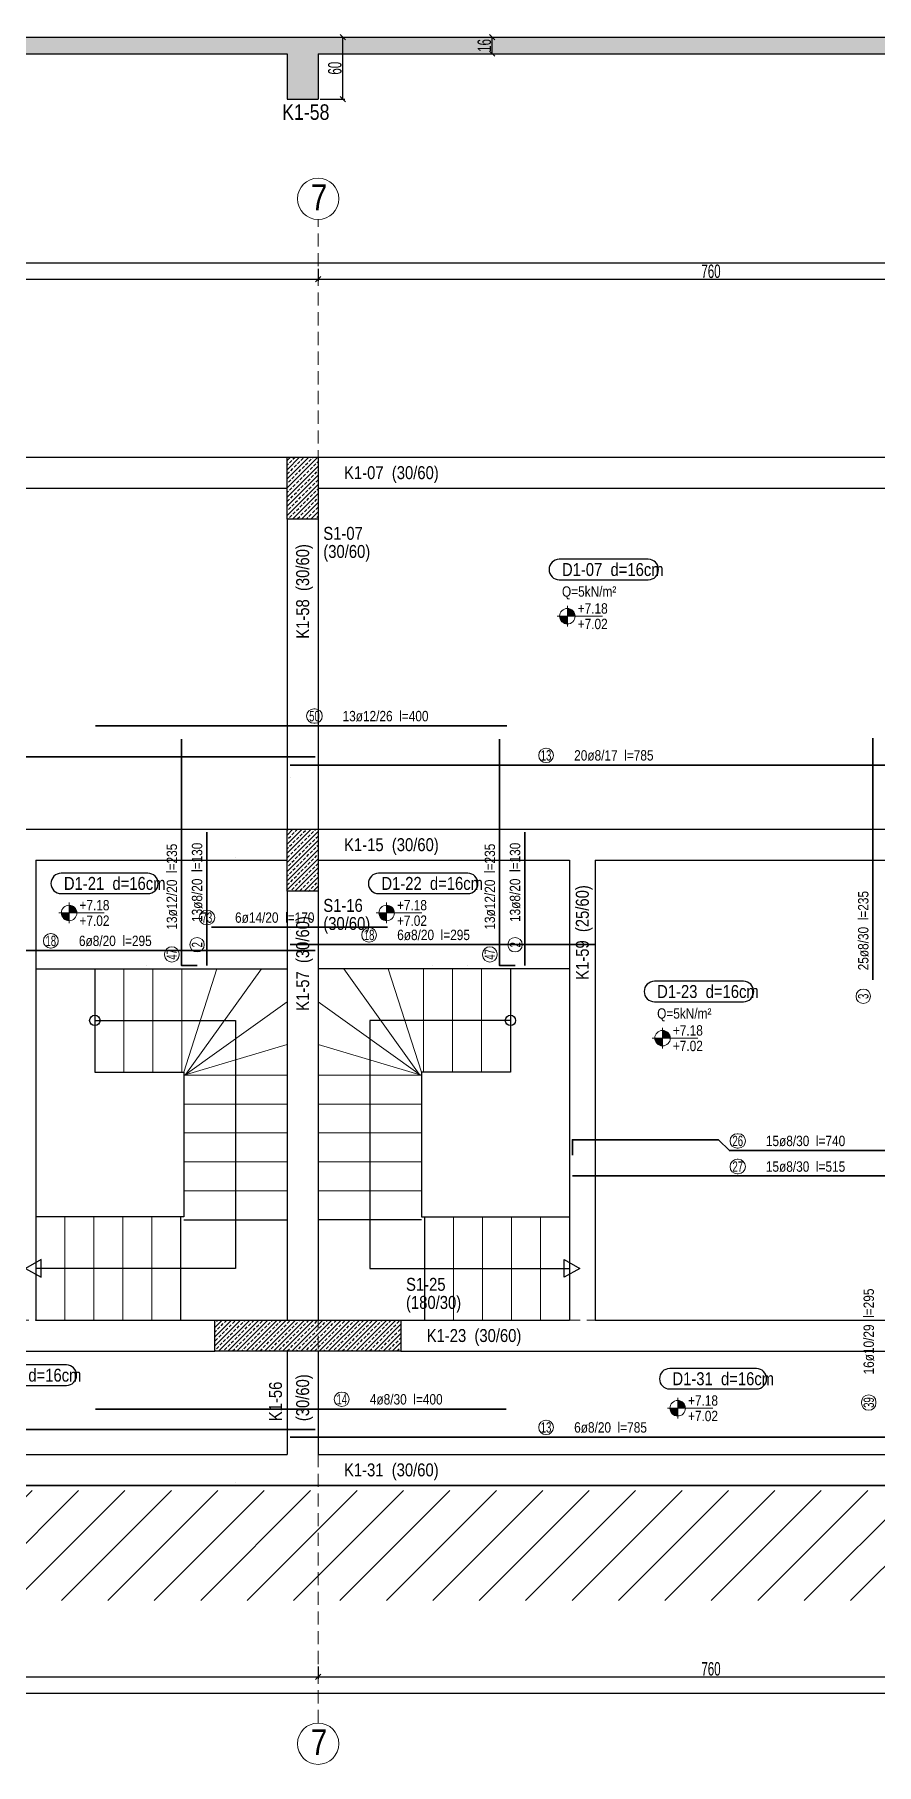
# Model space of a CAD drawing. Header units: millimetres. Extents: x 2329 to 8719, y 754 to 2467.
# Drawn here: x 6581 to 7395, y 760 to 2434 of the extents above; entities that cross this region are included whole.
import ezdxf
from ezdxf.enums import TextEntityAlignment as Align

# ---------------------------------------------------------------- set-up
doc = ezdxf.new("R2010")
doc.units = ezdxf.units.MM
doc.linetypes.add('DASHED', pattern=[19.05, 12.7, -6.35])
for name, color, linetype, lineweight in [('AKS BALONU (BEYKENT)', 7, 'Continuous', 20), ('AKS CIZGISI (BEYKENT)', 252, 'DASHED', 20), ('AKS NO (BEYKENT)', 3, 'Continuous', 20), ('AKS OLCU (BEYKENT)', 200, 'Continuous', 20), ('DONATI (BEYKENT)', 4, 'Continuous', 35), ('DONATI YAZISI (BEYKENT)', 3, 'Continuous', 20), ('DOSEME ISMI (BEYKENT)', 9, 'Continuous', 20), ('DOSEME PAFTA (BEYKENT)', 3, 'Continuous', 20), ('DOSEME SINIRI (BEYKENT)', 2, 'Continuous', 30), ('KIRIS (BEYKENT)', 2, 'Continuous', 30), ('KIRIS ISMI (BEYKENT)', 40, 'Continuous', 20), ('KOLON (BEYKENT)', 3, 'Continuous', 30), ('KOLON ISMI (BEYKENT)', 91, 'Continuous', 20), ('KOT CIZGI (BEYKENT)', 120, 'Continuous', 20), ('KOT YAZI (BEYKENT)', 7, 'Continuous', 20), ('MERDIVEN (BEYKENT)', 5, 'Continuous', 20), ('MERDIVEN YAZI (BEYKENT)', 51, 'Continuous', 20), ('OLCU (BEYKENT)', 14, 'Continuous', 20), ('POZ BALON (BEYKENT)', 14, 'Continuous', 20), ('POZ NO (BEYKENT)', 2, 'Continuous', 20), ('TARAMA (BEYKENT)', 252, 'Continuous', 25), ('YAZI (BEYKENT)', 140, 'Continuous', 20)]:
    doc.layers.add(name, color=color, linetype=linetype, lineweight=lineweight)
doc.styles.add('DONATI YAZISI (BEYKENT)', font='')
doc.styles.add('DSMOLC-50', font='bahnschrift light condensed', dxfattribs={"width": 0.75, "height": 13})
doc.styles.add('KOT (BEYKENT)', font='')
doc.styles.add('stastyle', font='RomanSTA.ttf')
doc.styles.add('YAZI (BEYKENT)', font='')
doc.styles.get('DONATI YAZISI (BEYKENT)').set_extended_font_data('Bahnschrift Light Condensed')
doc.styles.get('KOT (BEYKENT)').set_extended_font_data('Bahnschrift Light Condensed')
doc.styles.get('YAZI (BEYKENT)').set_extended_font_data('Bahnschrift Light Condensed')
doc.dimstyles.new('DSMOLC-50', dxfattribs={"dimtxt": 13, "dimasz": 5, "dimexe": 2, "dimexo": 2, "dimgap": 1, "dimtad": 1, "dimdec": 1, "dimrnd": 0.5, "dimzin": 12, "dimdsep": 46, "dimtxsty": 'DSMOLC-50', "dimblk": 'OBLIQUE', "dimblk1": 'OBLIQUE', "dimblk2": 'OBLIQUE', "dimcen": 0, "dimclrt": 7, "dimadec": 0, "dimazin": 0, "dimtfac": 1, "dimtdec": 4, "dimtix": 1, "dimtmove": 2, "dimatfit": 3, "dimfxl": 1, "dimtzin": 0, "dimarcsym": 0})
pattern_1 = [(45, (1846.9926, -1409.6164), (-4.4194174, 4.4194174), []), (45, (1851.412, -1409.6164), (-4.4194174, 4.4194174), [3.125, -1.5625])]

# ---------------------------------------------------------------- blocks, each defined once
blk = doc.blocks.new('_Oblique')
at = {"color": 0, "linetype": 'ByBlock', "lineweight": -2}
blk.add_line((-0.5, -0.5), (0.5, 0.5), dxfattribs=at)
blk = doc.blocks.new('*D58')
at = {"layer": 'AKS OLCU (BEYKENT)', "color": 0, "lineweight": -2, "transparency": 16777216}
for p, q in [((6062.8, 2207.4), (6062.8, 2195.4)), ((6062.8, 2197.4), (6855.3, 2197.4)), ((6855.3, 2207.4), (6855.3, 2195.4))]:
    blk.add_line(p, q, dxfattribs=at)
at = {"layer": 'DEFPOINTS', "color": 0, "transparency": 16777216}
for p in [(6062.8, 2209.4), (6855.3, 2209.4), (6855.3, 2197.4)]:
    blk.add_point(p, dxfattribs=at)
at = {"layer": 'AKS OLCU (BEYKENT)', "color": 0, "lineweight": -2, "transparency": 16777216, "xscale": 5, "yscale": 5, "zscale": 5, "rotation": 180}
blk.add_blockref('_Oblique', (6062.8, 2197.4), dxfattribs=at)
at = {"layer": 'AKS OLCU (BEYKENT)', "color": 0, "lineweight": -2, "transparency": 16777216, "xscale": 5, "yscale": 5, "zscale": 5}
blk.add_blockref('_Oblique', (6855.3, 2197.4), dxfattribs=at)
at = {"layer": 'AKS OLCU (BEYKENT)', "color": 7, "transparency": 16777216, "insert": (6459.1, 2205), "char_height": 13, "attachment_point": 5, "style": 'DSMOLC-50'}
blk.add_mtext('792.5', dxfattribs=at)
blk = doc.blocks.new('*D59')
at = {"layer": 'AKS OLCU (BEYKENT)', "color": 0, "lineweight": -2, "transparency": 16777216}
for p, q in [((6855.3, 2207.4), (6855.3, 2195.4)), ((6855.3, 2197.4), (7615.3, 2197.4)), ((7615.3, 2207.4), (7615.3, 2195.4))]:
    blk.add_line(p, q, dxfattribs=at)
at = {"layer": 'DEFPOINTS', "color": 0, "transparency": 16777216}
for p in [(6855.3, 2209.4), (7615.3, 2209.4), (7615.3, 2197.4)]:
    blk.add_point(p, dxfattribs=at)
at = {"layer": 'AKS OLCU (BEYKENT)', "color": 0, "lineweight": -2, "transparency": 16777216, "xscale": 5, "yscale": 5, "zscale": 5, "rotation": 180}
blk.add_blockref('_Oblique', (6855.3, 2197.4), dxfattribs=at)
at = {"layer": 'AKS OLCU (BEYKENT)', "color": 0, "lineweight": -2, "transparency": 16777216, "xscale": 5, "yscale": 5, "zscale": 5}
blk.add_blockref('_Oblique', (7615.3, 2197.4), dxfattribs=at)
at = {"layer": 'AKS OLCU (BEYKENT)', "color": 7, "transparency": 16777216, "insert": (7235.3, 2205), "char_height": 13, "attachment_point": 5, "style": 'DSMOLC-50'}
blk.add_mtext('760', dxfattribs=at)
blk = doc.blocks.new('*D62')
at = {"layer": 'AKS OLCU (BEYKENT)', "color": 0, "lineweight": -2, "transparency": 16777216}
for p, q in [((2830.3, 2211.4), (2830.3, 2215.4)), ((2830.3, 2213.4), (8425.3, 2213.4)), ((8425.3, 2211.4), (8425.3, 2215.4))]:
    blk.add_line(p, q, dxfattribs=at)
at = {"layer": 'DEFPOINTS', "color": 0, "transparency": 16777216}
for p in [(8425.3, 2213.4), (2830.3, 2209.4), (8425.3, 2209.4)]:
    blk.add_point(p, dxfattribs=at)
at = {"layer": 'AKS OLCU (BEYKENT)', "color": 0, "lineweight": -2, "transparency": 16777216, "xscale": 5, "yscale": 5, "zscale": 5, "rotation": 180}
blk.add_blockref('_Oblique', (2830.3, 2213.4), dxfattribs=at)
at = {"layer": 'AKS OLCU (BEYKENT)', "color": 0, "lineweight": -2, "transparency": 16777216, "xscale": 5, "yscale": 5, "zscale": 5}
blk.add_blockref('_Oblique', (8425.3, 2213.4), dxfattribs=at)
at = {"layer": 'AKS OLCU (BEYKENT)', "color": 7, "transparency": 16777216, "insert": (5627.8, 2221), "char_height": 13, "attachment_point": 5, "style": 'DSMOLC-50'}
blk.add_mtext('5595', dxfattribs=at)
blk = doc.blocks.new('*D68')
at = {"layer": 'AKS OLCU (BEYKENT)', "color": 0, "lineweight": -2, "transparency": 16777216}
for p, q in [((6062.8, 855), (6062.8, 843)), ((6855.3, 855), (6855.3, 843)), ((6062.8, 845), (6855.3, 845))]:
    blk.add_line(p, q, dxfattribs=at)
at = {"layer": 'DEFPOINTS', "color": 0, "transparency": 16777216}
for p in [(6062.8, 857), (6855.3, 857), (6855.3, 845)]:
    blk.add_point(p, dxfattribs=at)
at = {"layer": 'AKS OLCU (BEYKENT)', "color": 0, "lineweight": -2, "transparency": 16777216, "xscale": 5, "yscale": 5, "zscale": 5, "rotation": 180}
blk.add_blockref('_Oblique', (6062.8, 845), dxfattribs=at)
at = {"layer": 'AKS OLCU (BEYKENT)', "color": 0, "lineweight": -2, "transparency": 16777216, "xscale": 5, "yscale": 5, "zscale": 5}
blk.add_blockref('_Oblique', (6855.3, 845), dxfattribs=at)
at = {"layer": 'AKS OLCU (BEYKENT)', "color": 7, "transparency": 16777216, "insert": (6459.1, 852.6), "char_height": 13, "attachment_point": 5, "style": 'DSMOLC-50'}
blk.add_mtext('792.5', dxfattribs=at)
blk = doc.blocks.new('*D69')
at = {"layer": 'AKS OLCU (BEYKENT)', "color": 0, "lineweight": -2, "transparency": 16777216}
for p, q in [((6855.3, 855), (6855.3, 843)), ((7615.3, 855), (7615.3, 843)), ((6855.3, 845), (7615.3, 845))]:
    blk.add_line(p, q, dxfattribs=at)
at = {"layer": 'DEFPOINTS', "color": 0, "transparency": 16777216}
for p in [(6855.3, 857), (7615.3, 857), (7615.3, 845)]:
    blk.add_point(p, dxfattribs=at)
at = {"layer": 'AKS OLCU (BEYKENT)', "color": 0, "lineweight": -2, "transparency": 16777216, "xscale": 5, "yscale": 5, "zscale": 5, "rotation": 180}
blk.add_blockref('_Oblique', (6855.3, 845), dxfattribs=at)
at = {"layer": 'AKS OLCU (BEYKENT)', "color": 0, "lineweight": -2, "transparency": 16777216, "xscale": 5, "yscale": 5, "zscale": 5}
blk.add_blockref('_Oblique', (7615.3, 845), dxfattribs=at)
at = {"layer": 'AKS OLCU (BEYKENT)', "color": 7, "transparency": 16777216, "insert": (7235.3, 852.6), "char_height": 13, "attachment_point": 5, "style": 'DSMOLC-50'}
blk.add_mtext('760', dxfattribs=at)
blk = doc.blocks.new('*D72')
at = {"layer": 'AKS OLCU (BEYKENT)', "color": 0, "lineweight": -2, "transparency": 16777216}
for p, q in [((2830.3, 855), (2830.3, 827)), ((8425.3, 855), (8425.3, 827)), ((2830.3, 829), (8425.3, 829))]:
    blk.add_line(p, q, dxfattribs=at)
at = {"layer": 'DEFPOINTS', "color": 0, "transparency": 16777216}
for p in [(2830.3, 857), (8425.3, 857), (8425.3, 829)]:
    blk.add_point(p, dxfattribs=at)
at = {"layer": 'AKS OLCU (BEYKENT)', "color": 0, "lineweight": -2, "transparency": 16777216, "xscale": 5, "yscale": 5, "zscale": 5, "rotation": 180}
blk.add_blockref('_Oblique', (2830.3, 829), dxfattribs=at)
at = {"layer": 'AKS OLCU (BEYKENT)', "color": 0, "lineweight": -2, "transparency": 16777216, "xscale": 5, "yscale": 5, "zscale": 5}
blk.add_blockref('_Oblique', (8425.3, 829), dxfattribs=at)
at = {"layer": 'AKS OLCU (BEYKENT)', "color": 7, "transparency": 16777216, "insert": (5627.8, 836.6), "char_height": 13, "attachment_point": 5, "style": 'DSMOLC-50'}
blk.add_mtext('5595', dxfattribs=at)
blk = doc.blocks.new('*D91')
at = {"layer": 'DEFPOINTS', "color": 0, "transparency": 16777216}
for p in [(6855.4, 2431.6), (6879.2, 2431.6), (6855.4, 2371.6)]:
    blk.add_point(p, dxfattribs=at)
at = {"layer": 'OLCU (BEYKENT)', "color": 0, "lineweight": -2, "transparency": 16777216}
for p, q in [((6857.4, 2431.6), (6881.2, 2431.6)), ((6879.2, 2371.6), (6879.2, 2431.6)), ((6857.4, 2371.6), (6881.2, 2371.6))]:
    blk.add_line(p, q, dxfattribs=at)
at = {"layer": 'OLCU (BEYKENT)', "color": 0, "lineweight": -2, "transparency": 16777216, "xscale": 5, "yscale": 5, "zscale": 5}
for p, rotation in [((6879.2, 2431.6), 90), ((6879.2, 2371.6), 270)]:
    blk.add_blockref('_Oblique', p, dxfattribs=dict(at, rotation=rotation))
at = {"layer": 'OLCU (BEYKENT)', "color": 7, "lineweight": -3, "transparency": 16777216, "insert": (6871.5, 2401.6), "char_height": 13, "attachment_point": 5, "rotation": 90, "style": 'DSMOLC-50'}
blk.add_mtext('60', dxfattribs=at)
blk = doc.blocks.new('*D92')
at = {"layer": 'DEFPOINTS', "color": 0, "transparency": 16777216}
for p in [(7001.7, 2431.6), (7023.7, 2431.6), (7001.7, 2415.6)]:
    blk.add_point(p, dxfattribs=at)
at = {"layer": 'OLCU (BEYKENT)', "color": 0, "lineweight": -2, "transparency": 16777216}
for p, q in [((7003.7, 2431.6), (7025.7, 2431.6)), ((7023.7, 2415.6), (7023.7, 2431.6)), ((7003.7, 2415.6), (7025.7, 2415.6))]:
    blk.add_line(p, q, dxfattribs=at)
at = {"layer": 'OLCU (BEYKENT)', "color": 0, "lineweight": -2, "transparency": 16777216, "xscale": 5, "yscale": 5, "zscale": 5}
for p, rotation in [((7023.7, 2431.6), 90), ((7023.7, 2415.6), 270)]:
    blk.add_blockref('_Oblique', p, dxfattribs=dict(at, rotation=rotation))
at = {"layer": 'OLCU (BEYKENT)', "color": 7, "lineweight": -3, "transparency": 16777216, "insert": (7016.1, 2423.6), "char_height": 13, "attachment_point": 5, "rotation": 90, "style": 'DSMOLC-50'}
blk.add_mtext('16', dxfattribs=at)

msp = doc.modelspace()

# ---------------------------------------------------------------- hatches: boundary and pattern name
at = {"layer": 'KOT CIZGI (BEYKENT)'}
h = msp.add_hatch(color=256, dxfattribs=at)
h.dxf.hatch_style = 1
h.paths.add_polyline_path([(7096.4, 1878.81), (7096.4, 1871.31), (7103.9, 1871.31, 0.4142136)])
h = msp.add_hatch(color=256, dxfattribs=at)
h.dxf.hatch_style = 1
h.paths.add_polyline_path([(7096.4, 1871.31), (7088.9, 1871.31, 0.4142136), (7096.4, 1863.81)])
h = msp.add_hatch(color=256, dxfattribs=at)
h.dxf.hatch_style = 1
h.paths.add_polyline_path([(6614.49, 1591.67), (6614.49, 1584.17), (6621.99, 1584.17, 0.4142136)])
h = msp.add_hatch(color=256, dxfattribs=at)
h.dxf.hatch_style = 1
h.paths.add_polyline_path([(6921.57, 1591.67), (6921.57, 1584.17), (6929.07, 1584.17, 0.4142136)])
h = msp.add_hatch(color=256, dxfattribs=at)
h.dxf.hatch_style = 1
h.paths.add_polyline_path([(6614.49, 1584.17), (6606.99, 1584.17, 0.4142136), (6614.49, 1576.67)])
h = msp.add_hatch(color=256, dxfattribs=at)
h.dxf.hatch_style = 1
h.paths.add_polyline_path([(6921.57, 1584.17), (6914.07, 1584.17, 0.4142136), (6921.57, 1576.67)])
h = msp.add_hatch(color=256, dxfattribs=at)
h.dxf.hatch_style = 1
h.paths.add_polyline_path([(7188.44, 1462.97), (7180.94, 1462.97, 0.4142136), (7188.44, 1455.47)])
h = msp.add_hatch(color=256, dxfattribs=at)
h.dxf.hatch_style = 1
h.paths.add_polyline_path([(7188.44, 1470.47), (7188.44, 1462.97), (7195.94, 1462.97, 0.4142136)])
h = msp.add_hatch(color=256, dxfattribs=at)
h.dxf.hatch_style = 1
h.paths.add_polyline_path([(7203.08, 1104.86), (7195.58, 1104.86, 0.4142136), (7203.08, 1097.36)])
h = msp.add_hatch(color=256, dxfattribs=at)
h.dxf.hatch_style = 1
h.paths.add_polyline_path([(7203.08, 1112.36), (7203.08, 1104.86), (7210.58, 1104.86, 0.4142136)])
at = {"layer": 'TARAMA (BEYKENT)', "lineweight": -3}
h = msp.add_hatch(dxfattribs=at)
h.set_pattern_fill('ANSI33', color=256)
h.set_pattern_definition([(45, (1846.9926, -1359.3565), (-4.490128, 4.490128), []), (45, (1851.483, -1359.3565), (-4.490128, 4.490128), [3.175, -1.5875])])
h.paths.add_polyline_path([(8425.4, 2431.62), (2830.24, 2431.62), (2830.24, 2371.62), (2860.27, 2371.62), (2860.27, 2415.62), (3440.24, 2415.62), (3440.24, 2371.62), (3470.27, 2371.62), (3470.27, 2415.62), (3985.24, 2415.62), (3985.24, 2371.62), (4015.27, 2371.62), (4015.27, 2415.62), (4510.24, 2415.62), (4510.24, 2371.62), (4540.27, 2371.62), (4540.27, 2415.62), (5270.24, 2415.62), (5270.24, 2371.62), (5300.27, 2371.62), (5300.27, 2415.62), (6042.84, 2415.62), (6042.84, 2371.62), (6082.84, 2371.62), (6082.84, 2415.62), (6825.44, 2415.62), (6825.44, 2371.62), (6855.4, 2371.62), (6855.4, 2415.62), (7585.44, 2415.62), (7585.44, 2371.62), (7615.4, 2371.62), (7615.4, 2415.62), (8395.37, 2415.62), (8395.37, 2371.62), (8425.4, 2371.62)])
at = {"layer": 'TARAMA (BEYKENT)'}
h = msp.add_hatch(dxfattribs=at)
h.set_pattern_fill('ANSI33', color=256, style=0, pattern_type=0)
h.set_pattern_definition(pattern_1)
h.paths.add_polyline_path([(6825.34, 2025.21), (6855.34, 2025.21), (6855.34, 1965.21), (6825.34, 1965.21)], flags=0)
h = msp.add_hatch(dxfattribs=at)
h.set_pattern_fill('ANSI33', color=256, style=0, pattern_type=0)
h.set_pattern_definition(pattern_1)
h.paths.add_polyline_path([(6825.34, 1665.21), (6855.34, 1665.21), (6855.34, 1605.21), (6825.34, 1605.21)], flags=0)
h = msp.add_hatch(dxfattribs=at)
h.set_pattern_fill('ANSI33', color=256, style=0, pattern_type=0)
h.set_pattern_definition(pattern_1)
h.paths.add_polyline_path([(6755.34, 1190.21), (6935.34, 1190.21), (6935.34, 1160.21), (6755.34, 1160.21)], flags=0)
h = msp.add_hatch(dxfattribs=at)
h.set_pattern_fill('ANSI31', color=256, scale=10, style=0)
h.set_pattern_definition([(45, (1920.324, -3543.348), (-22.45064, 22.45064), [])])
h.paths.add_polyline_path([(2830.34, 1025.21), (8425.34, 1025.21), (8425.34, 918.83), (2830.34, 918.83)])

# ---------------------------------------------------------------- linework, layer by layer
at = {"layer": 'AKS BALONU (BEYKENT)'}
for centre in [(6855.34, 2275.21), (6855.34, 780.21)]:
    msp.add_circle(centre, 20, dxfattribs=at)
at = {"layer": 'AKS CIZGISI (BEYKENT)'}
for p, q in [((6855.34, 800.21), (6855.34, 2255.21)), ((2600.34, 2025.21), (8670.34, 2025.21)), ((2600.34, 1665.21), (8670.34, 1665.21)), ((2600.34, 1190.21), (8670.34, 1190.21))]:
    msp.add_line(p, q, dxfattribs=at)
at = {"layer": 'DONATI (BEYKENT)'}
for points in [[(6640.09, 1765.21), (7037.89, 1765.21)], [(6723.25, 1752.19), (6723.25, 1533.19), (6738.25, 1533.2)], [(7030.81, 1752.19), (7030.81, 1533.19), (7045.81, 1533.2)], [(7391.99, 1519.44), (7391.99, 1753.21)], [(6045.83, 1735.21), (6852.33, 1735.21)], [(6828.34, 1727.21), (7612.34, 1727.21)], [(6747.63, 1533.2), (6747.63, 1662.2)], [(7055.2, 1533.2), (7055.2, 1662.2)], [(6752.27, 1570.24), (6922.26, 1570.24)], [(6557.34, 1547.71), (6852.34, 1547.71)], [(6828.33, 1553.49), (7123.33, 1553.49)], [(7101.27, 1349.74), (7101.25, 1364.74), (7242.5, 1364.74), (7253.11, 1354.14), (7458.39, 1354.14), (7469, 1364.74), (7814.75, 1364.74)], [(7101.34, 1329.74), (7612.34, 1329.74)], [(6640.14, 1104.08), (7037.23, 1104.08)], [(6045.83, 1084.35), (6852.33, 1084.35)], [(6828.34, 1076.88), (7612.34, 1076.88)]]:
    msp.add_lwpolyline(points, dxfattribs=at)
at = {"layer": 'DOSEME PAFTA (BEYKENT)', "lineweight": -3}
for points in [[(7088.53, 1906.56), (7174.66, 1906.56, 1), (7174.66, 1926.34), (7088.53, 1926.34, 1)], [(6606.8, 1602.81), (6690.69, 1602.81, 1), (6690.69, 1622.59), (6606.8, 1622.59, 1)], [(6913.84, 1602.81), (7000.05, 1602.81, 1), (7000.05, 1622.59), (6913.84, 1622.59, 1)], [(7180.56, 1498.22), (7266.71, 1498.22, 1), (7266.71, 1518.01), (7180.56, 1518.01, 1)], [(6525.44, 1126.94), (6611.84, 1126.94, 1), (6611.84, 1146.73), (6525.44, 1146.73, 1)], [(7195.38, 1123.5), (7279.21, 1123.5, 1), (7279.21, 1143.29), (7195.38, 1143.29, 1)]]:
    msp.add_lwpolyline(points, format="xyb", close=True, dxfattribs=at)
at = {"layer": 'DOSEME SINIRI (BEYKENT)'}
for p, q in [((2830.24, 2431.62), (8425.4, 2431.62)), ((6082.84, 2415.62), (6825.44, 2415.62)), ((6825.44, 2415.62), (6825.44, 2371.62)), ((6855.4, 2415.62), (6855.4, 2371.62)), ((6855.4, 2415.62), (7585.44, 2415.62)), ((6825.44, 2371.62), (6855.4, 2371.62))]:
    msp.add_line(p, q, dxfattribs=at)
at = {"layer": 'DOSEME SINIRI (BEYKENT)', "lineweight": -3}
for p, q in [((6582.34, 1530.21), (6825.34, 1530.21)), ((6639.34, 1530.21), (6639.34, 1430.21)), ((7098.34, 1530.21), (6855.34, 1530.21)), ((7041.34, 1530.21), (7041.34, 1430.21)), ((6722.34, 1290.21), (6722.34, 1190.21)), ((6958.34, 1290.21), (6958.34, 1190.21)), ((6725.34, 1287.21), (6825.34, 1287.21)), ((6955.34, 1287.21), (6855.34, 1287.21))]:
    msp.add_line(p, q, dxfattribs=at)
at = {"layer": 'DOSEME SINIRI (BEYKENT)'}
msp.add_lwpolyline([(2830.34, 2025.21), (8425.34, 2025.21), (8425.34, 1030.21), (2830.34, 1030.21)], close=True, dxfattribs=at)
at = {"layer": 'DOSEME SINIRI (BEYKENT)', "lineweight": -3, "flags": 128}
for points in [[(6639.34, 1430.21), (6725.34, 1430.21), (6725.34, 1290.21), (6582.34, 1290.21)], [(7041.34, 1430.21), (6955.34, 1430.21), (6955.34, 1290.21), (7098.34, 1290.21)]]:
    msp.add_lwpolyline(points, dxfattribs=at)
at = {"layer": 'KIRIS (BEYKENT)'}
for p, q in [((6082.84, 2025.21), (6825.44, 2025.21)), ((6855.44, 2025.21), (7585.44, 2025.21)), ((6082.84, 1995.21), (6825.44, 1995.21)), ((6855.44, 1995.21), (7585.44, 1995.21)), ((6825.44, 1965.31), (6825.44, 1665.31)), ((6855.34, 1965.31), (6855.44, 1665.31)), ((6082.84, 1665.21), (6825.44, 1665.21)), ((6855.44, 1665.21), (7585.44, 1665.21)), ((6582.34, 1635.21), (6825.44, 1635.21)), ((6582.34, 1635.21), (6582.34, 1190.21)), ((6855.44, 1635.21), (7098.34, 1635.21)), ((7098.34, 1635.21), (7098.34, 1190.21)), ((7123.34, 1635.21), (7585.44, 1635.21)), ((7123.34, 1635.21), (7123.34, 1190.21)), ((6825.44, 1605.31), (6825.34, 1190.31)), ((6855.34, 1605.31), (6855.34, 1190.31)), ((6582.34, 1190.21), (6755.34, 1190.21)), ((6935.34, 1190.21), (7098.34, 1190.21)), ((7123.34, 1190.21), (7575.34, 1190.21)), ((6087.84, 1160.21), (6755.34, 1160.21)), ((6825.34, 1160.31), (6825.34, 1060.21)), ((6855.34, 1160.31), (6855.34, 1060.21)), ((6935.34, 1160.21), (7575.34, 1160.21)), ((6082.84, 1060.21), (6825.34, 1060.21)), ((6855.34, 1060.21), (7585.34, 1060.21)), ((2830.34, 1030.21), (8425.34, 1030.21))]:
    msp.add_line(p, q, dxfattribs=at)
at = {"layer": 'KOLON (BEYKENT)'}
for points in [[(6825.34, 2025.21), (6855.34, 2025.21), (6855.34, 1965.21), (6825.34, 1965.21)], [(6825.34, 1665.21), (6855.34, 1665.21), (6855.34, 1605.21), (6825.34, 1605.21)], [(6755.34, 1190.21), (6935.34, 1190.21), (6935.34, 1160.21), (6755.34, 1160.21)]]:
    msp.add_lwpolyline(points, close=True, dxfattribs=at)
at = {"layer": 'KOT CIZGI (BEYKENT)'}
for p, q in [((7096.4, 1881.31), (7096.4, 1861.31)), ((7086.4, 1871.31), (7130.43, 1871.31)), ((6614.49, 1594.17), (6614.49, 1574.17)), ((6921.57, 1594.17), (6921.57, 1574.17)), ((6604.49, 1584.17), (6648.52, 1584.17)), ((6911.57, 1584.17), (6955.6, 1584.17)), ((7178.44, 1462.97), (7222.46, 1462.97)), ((7188.44, 1472.97), (7188.44, 1452.97)), ((7193.08, 1104.86), (7237.11, 1104.86)), ((7203.08, 1114.86), (7203.08, 1094.86))]:
    msp.add_line(p, q, dxfattribs=at)
for centre in [(7096.4, 1871.31), (6614.49, 1584.17), (6921.57, 1584.17), (7188.44, 1462.97), (7203.08, 1104.86)]:
    msp.add_circle(centre, 7.5, dxfattribs=at)
at = {"layer": 'MERDIVEN (BEYKENT)'}
for p, q in [((6667.34, 1530.21), (6667.34, 1430.21)), ((6695.34, 1530.21), (6695.34, 1430.21)), ((6723.34, 1530.21), (6723.34, 1430.21)), ((6725.34, 1430.21), (6757.5, 1530.21)), ((6727.49, 1428.06), (6800.61, 1530.21)), ((6953.19, 1428.06), (6880.06, 1530.21)), ((6955.34, 1430.21), (6923.18, 1530.21)), ((6957.34, 1530.21), (6957.34, 1430.21)), ((6985.34, 1530.21), (6985.34, 1430.21)), ((7013.34, 1530.21), (7013.34, 1430.21)), ((6726.67, 1427.48), (6825.26, 1498.05)), ((6954, 1427.48), (6855.41, 1498.05)), ((6725.77, 1427.21), (6825.27, 1456.7)), ((6954.9, 1427.21), (6855.4, 1456.7)), ((6725.34, 1427.21), (6825.34, 1427.21)), ((6955.34, 1427.21), (6855.34, 1427.21)), ((6725.34, 1399.21), (6825.34, 1399.21)), ((6955.34, 1399.21), (6855.34, 1399.21)), ((6725.34, 1371.21), (6825.34, 1371.21)), ((6955.34, 1371.21), (6855.34, 1371.21)), ((6725.34, 1343.21), (6825.34, 1343.21)), ((6955.34, 1343.21), (6855.34, 1343.21)), ((6725.34, 1315.21), (6825.34, 1315.21)), ((6955.34, 1315.21), (6855.34, 1315.21)), ((6610.34, 1290.21), (6610.34, 1190.21)), ((6638.34, 1290.21), (6638.34, 1190.21)), ((6666.34, 1290.21), (6666.34, 1190.21)), ((6694.34, 1290.21), (6694.34, 1190.21)), ((6986.34, 1290.21), (6986.34, 1190.21)), ((7014.34, 1290.21), (7014.34, 1190.21)), ((7042.34, 1290.21), (7042.34, 1190.21)), ((7070.34, 1290.21), (7070.34, 1190.21))]:
    msp.add_line(p, q, dxfattribs=at)
at = {"layer": 'MERDIVEN YAZI (BEYKENT)', "lineweight": -3, "flags": 128}
for points in [[(6639.34, 1480.21), (6775.34, 1480.21), (6775.34, 1240.21), (6582.34, 1240.21)], [(7041.34, 1480.21), (6905.34, 1480.21), (6905.34, 1240.21), (7098.34, 1240.21)]]:
    msp.add_lwpolyline(points, dxfattribs=at)
for points in [[(6572.34, 1240.21), (6587.34, 1231.55), (6587.34, 1248.87)], [(7108.34, 1240.21), (7093.34, 1231.55), (7093.34, 1248.87)]]:
    msp.add_lwpolyline(points, close=True, dxfattribs=at)
at = {"layer": 'MERDIVEN YAZI (BEYKENT)', "lineweight": -3}
for centre in [(6639.34, 1480.21), (7041.34, 1480.21)]:
    msp.add_circle(centre, 5, dxfattribs=at)
at = {"layer": 'POZ BALON (BEYKENT)'}
for p, q in [((6851.23, 1781.64), (6852.3, 1781.64)), ((6851.23, 1767.64), (6852.3, 1767.64)), ((7075.64, 1743.64), (7075.9, 1743.64)), ((7075.64, 1729.64), (7075.9, 1729.64)), ((6747.32, 1586.66), (6748.25, 1586.66)), ((6596.61, 1564.14), (6596.95, 1564.14)), ((6747.32, 1572.66), (6748.25, 1572.66)), ((6904.45, 1569.91), (6904.78, 1569.91)), ((6596.61, 1550.14), (6596.95, 1550.14)), ((6706.82, 1543.53), (6706.82, 1544.52)), ((6720.82, 1543.53), (6720.82, 1544.52)), ((6904.45, 1555.91), (6904.78, 1555.91)), ((7014.38, 1543.53), (7014.38, 1544.52)), ((7028.38, 1543.53), (7028.38, 1544.52)), ((7260.71, 1370.56), (7261.7, 1370.56)), ((7260.71, 1356.56), (7261.7, 1356.56)), ((7260.77, 1345.74), (7261.61, 1345.74)), ((7260.77, 1331.74), (7261.61, 1331.74)), ((6877.92, 1120.5), (6878.37, 1120.5)), ((6877.92, 1106.5), (6878.37, 1106.5)), ((7380.87, 1109.85), (7380.87, 1110.88)), ((7394.87, 1109.85), (7394.87, 1110.88)), ((7075.64, 1093.3), (7075.9, 1093.3)), ((7075.64, 1079.3), (7075.9, 1079.3))]:
    msp.add_line(p, q, dxfattribs=at)
for centre in [(6738.21, 1553.39), (7045.77, 1553.39), (7382.56, 1503.47)]:
    msp.add_circle(centre, 7, dxfattribs=at)
for centre, start, end in [((6851.23, 1774.64), 90, 270), ((6852.3, 1774.64), 270, 90), ((7075.64, 1736.64), 90, 270), ((7075.9, 1736.64), 270, 90), ((6747.32, 1579.66), 90, 270), ((6748.25, 1579.66), 270, 90), ((6596.61, 1557.14), 90, 270), ((6596.95, 1557.14), 270, 90), ((6904.45, 1562.91), 90, 270), ((6904.78, 1562.91), 270, 90), ((6713.82, 1544.52), 0, 180), ((6713.82, 1543.53), 180, 0), ((7021.38, 1544.52), 0, 180), ((7021.38, 1543.53), 180, 0), ((7260.71, 1363.56), 90, 270), ((7261.7, 1363.56), 270, 90), ((7260.77, 1338.74), 90, 270), ((7261.61, 1338.74), 270, 90), ((6877.92, 1113.5), 90, 270), ((6878.37, 1113.5), 270, 90), ((7387.87, 1110.88), 0, 180), ((7387.87, 1109.85), 180, 0), ((7075.64, 1086.3), 90, 270), ((7075.9, 1086.3), 270, 90)]:
    msp.add_arc(centre, 7, start, end, dxfattribs=at)

# ---------------------------------------------------------------- texts
at = {"layer": 'AKS NO (BEYKENT)', "style": 'YAZI (BEYKENT)'}
for p in [(6848.21, 2264.21), (6848.21, 769.21)]:
    msp.add_text('7', height=25, dxfattribs=at).set_placement(p)
at = {"layer": 'DONATI (BEYKENT)', "style": 'stastyle'}
for s, p in [('& 1-.16- 1- 7.924998- 8.099997', (6828.34, 1715.21)), ('& 1-.16- 1- 5.05- 0', (6775.34, 1638.21)), ('& 2-.16- 1- 3.01- 4.889991', (6828.33, 1567.71)), ('& 4-.16- 1- 0- 3.599999', (6689.74, 1533.19)), ('& 2-.16- 1- 0- 3.599999', (6723.34, 1533.2)), ('& 4-.16- 1- 0- 3.6', (6965.74, 1533.19)), ('& 2-.16- 1- 0- 3.6', (6999.34, 1533.2)), ('& 1-.16- 1- 0- 8.099998', (7104.34, 1240.21)), ('& 1-.16- 1- 7.925- 8.099995', (6828.34, 1076.88)), ('& 2-.16- 1- 0- 0', (6775.34, 1033.21))]:
    msp.add_text(s, height=0.0005, dxfattribs=at).set_placement(p)
at = {"layer": 'DONATI YAZISI (BEYKENT)', "style": 'DONATI YAZISI (BEYKENT)'}
for s, p in [(' 13ø12/26  l=400', (6875.77, 1769.64)), (' 20ø8/17  l=785', (7099.77, 1731.64)), (' 6ø14/20  l=170', (6771.78, 1574.66)), (' 6ø8/20  l=295', (6620.78, 1552.14)), (' 6ø8/20  l=295', (6928.61, 1557.91)), (' 15ø8/30  l=740', (7285.2, 1358.56)), (' 15ø8/30  l=515', (7285.19, 1333.74)), (' 4ø8/30  l=400', (6902.15, 1108.5)), (' 6ø8/20  l=785', (7099.77, 1081.3))]:
    msp.add_text(s, height=10, dxfattribs=at).set_placement(p)
for s, p in [('13ø12/20  l=235', (6718.82, 1568.02)), ('13ø8/20  l=130', (6743.21, 1575.39)), ('13ø12/20  l=235', (7026.38, 1568.02)), ('13ø8/20  l=130', (7050.77, 1575.39)), (' 25ø8/30  l=235', (7387.56, 1525.47)), (' 16ø10/29  l=295', (7392.87, 1134.37))]:
    msp.add_text(s, height=10, rotation=90, dxfattribs=at).set_placement(p)
at = {"layer": 'DOSEME ISMI (BEYKENT)', "style": 'YAZI (BEYKENT)'}
for s, p in [('D1-07  d=16cm', (7091.17, 1910.21)), ('D1-21  d=16cm', (6609.44, 1606.46)), ('D1-22  d=16cm', (6916.48, 1606.46)), ('D1-23  d=16cm', (7183.21, 1501.88)), ('D1-30  d=16cm', (6528.08, 1130.6)), ('D1-31  d=16cm', (7198.02, 1127.16))]:
    msp.add_text(s, height=12.5, dxfattribs=at).set_placement(p)
at = {"layer": 'KIRIS ISMI (BEYKENT)', "style": 'YAZI (BEYKENT)'}
for s, height, p in [('K1-58', 15, (6820.44, 2351.62)), ('K1-07  (30/60)', 12.5, (6880.44, 2003.96)), ('K1-15  (30/60)', 12.5, (6880.44, 1643.96)), ('K1-23  (30/60)', 12.5, (6960.34, 1168.96)), ('K1-31  (30/60)', 12.5, (6880.34, 1038.96))]:
    msp.add_text(s, height=height, dxfattribs=at).set_placement(p)
for s, p in [('K1-58  (30/60)', (6846.59, 1849.5)), ('K1-59  (25/60)', (7117.09, 1519.46)), ('K1-57  (30/60)', (6846.59, 1489.5)), ('K1-56', (6820.34, 1092.36)), ('(30/60)', (6846.59, 1092.36))]:
    msp.add_text(s, height=12.5, rotation=90, dxfattribs=at).set_placement(p)
at = {"layer": 'KOLON ISMI (BEYKENT)', "style": 'YAZI (BEYKENT)'}
for s, p in [('S1-07', (6860.34, 1945.21)), ('(30/60)', (6860.34, 1927.71)), ('S1-16', (6860.34, 1585.21)), ('(30/60)', (6860.34, 1567.71)), ('S1-25', (6940.34, 1218.5)), ('(180/30)', (6940.34, 1201))]:
    msp.add_text(s, height=12.5, dxfattribs=at).set_placement(p)
at = {"layer": 'KOT YAZI (BEYKENT)', "style": 'KOT (BEYKENT)'}
for s, p in [('+7.18', (7106.4, 1873.81)), ('+7.02', (7106.4, 1858.81)), ('+7.18', (6624.49, 1586.67)), ('+7.18', (6931.57, 1586.67)), ('+7.02', (6624.49, 1571.67)), ('+7.02', (6931.57, 1571.67)), ('+7.18', (7198.44, 1465.47)), ('+7.02', (7198.44, 1450.47)), ('+7.18', (7213.08, 1107.36)), ('+7.02', (7213.08, 1092.36))]:
    msp.add_text(s, height=10, dxfattribs=at).set_placement(p)
at = {"layer": 'POZ NO (BEYKENT)', "style": 'YAZI (BEYKENT)', "width": 0.8}
for s, p in [('50', (6851.77, 1774.64)), ('13', (7075.77, 1736.64)), ('73', (6747.78, 1579.66)), ('18', (6596.78, 1557.14)), ('18', (6904.61, 1562.91)), ('26', (7261.2, 1363.56)), ('27', (7261.19, 1338.74)), ('14', (6878.15, 1113.5)), ('13', (7075.77, 1086.3))]:
    msp.add_text(s, height=10, dxfattribs=at).set_placement(p, align=Align.MIDDLE_CENTER)
for s, p in [('47', (6713.82, 1544.02)), ('2', (6738.21, 1553.39)), ('47', (7021.38, 1544.02)), ('2', (7045.77, 1553.39)), ('3', (7382.56, 1503.47)), ('39', (7387.87, 1110.37))]:
    msp.add_text(s, height=10, rotation=90, dxfattribs=at).set_placement(p, align=Align.MIDDLE_CENTER)
at = {"layer": 'YAZI (BEYKENT)', "style": 'YAZI (BEYKENT)'}
for p in [(7091.17, 1890.21), (7183.21, 1481.88)]:
    msp.add_text('Q=5kN/m²', height=10, dxfattribs=at).set_placement(p)

# ---------------------------------------------------------------- dimensions: what is measured, and where the dimension line sits
at = {"layer": 'AKS OLCU (BEYKENT)'}
for base, p1, p2, picture, middle in [((8425.34, 2213.37), (2830.34, 2209.37), (8425.34, 2209.37), '*D62', (5627.84, 2221)), ((6855.34, 2197.37), (6062.84, 2209.37), (6855.34, 2209.37), '*D58', (6459.09, 2205)), ((7615.34, 2197.37), (6855.34, 2209.37), (7615.34, 2209.37), '*D59', (7235.34, 2205)), ((8425.34, 828.97), (2830.34, 856.97), (8425.34, 856.97), '*D72', (5627.84, 836.61)), ((6855.34, 844.97), (6062.84, 856.97), (6855.34, 856.97), '*D68', (6459.09, 852.61)), ((7615.34, 844.97), (6855.34, 856.97), (7615.34, 856.97), '*D69', (7235.34, 852.61))]:
    dim = msp.add_linear_dim(base=base, p1=p1, p2=p2, dimstyle='DSMOLC-50', dxfattribs=at)
    dim.commit()
    dim.dimension.update_dxf_attribs({"geometry": picture, "text_midpoint": middle})
at = {"layer": 'OLCU (BEYKENT)', "lineweight": -3}
for base, p1, p2, picture, middle in [((6879.18, 2431.62), (6855.4, 2371.62), (6855.4, 2431.62), '*D91', (6871.54, 2401.62)), ((7023.68, 2431.62), (7001.71, 2415.62), (7001.71, 2431.62), '*D92', (7016.12, 2423.62))]:
    dim = msp.add_linear_dim(base=base, p1=p1, p2=p2, angle=90, dimstyle='DSMOLC-50', dxfattribs=at)
    dim.commit()
    dim.dimension.update_dxf_attribs({"geometry": picture, "text_midpoint": middle})

doc.saveas('drawing.dxf')
